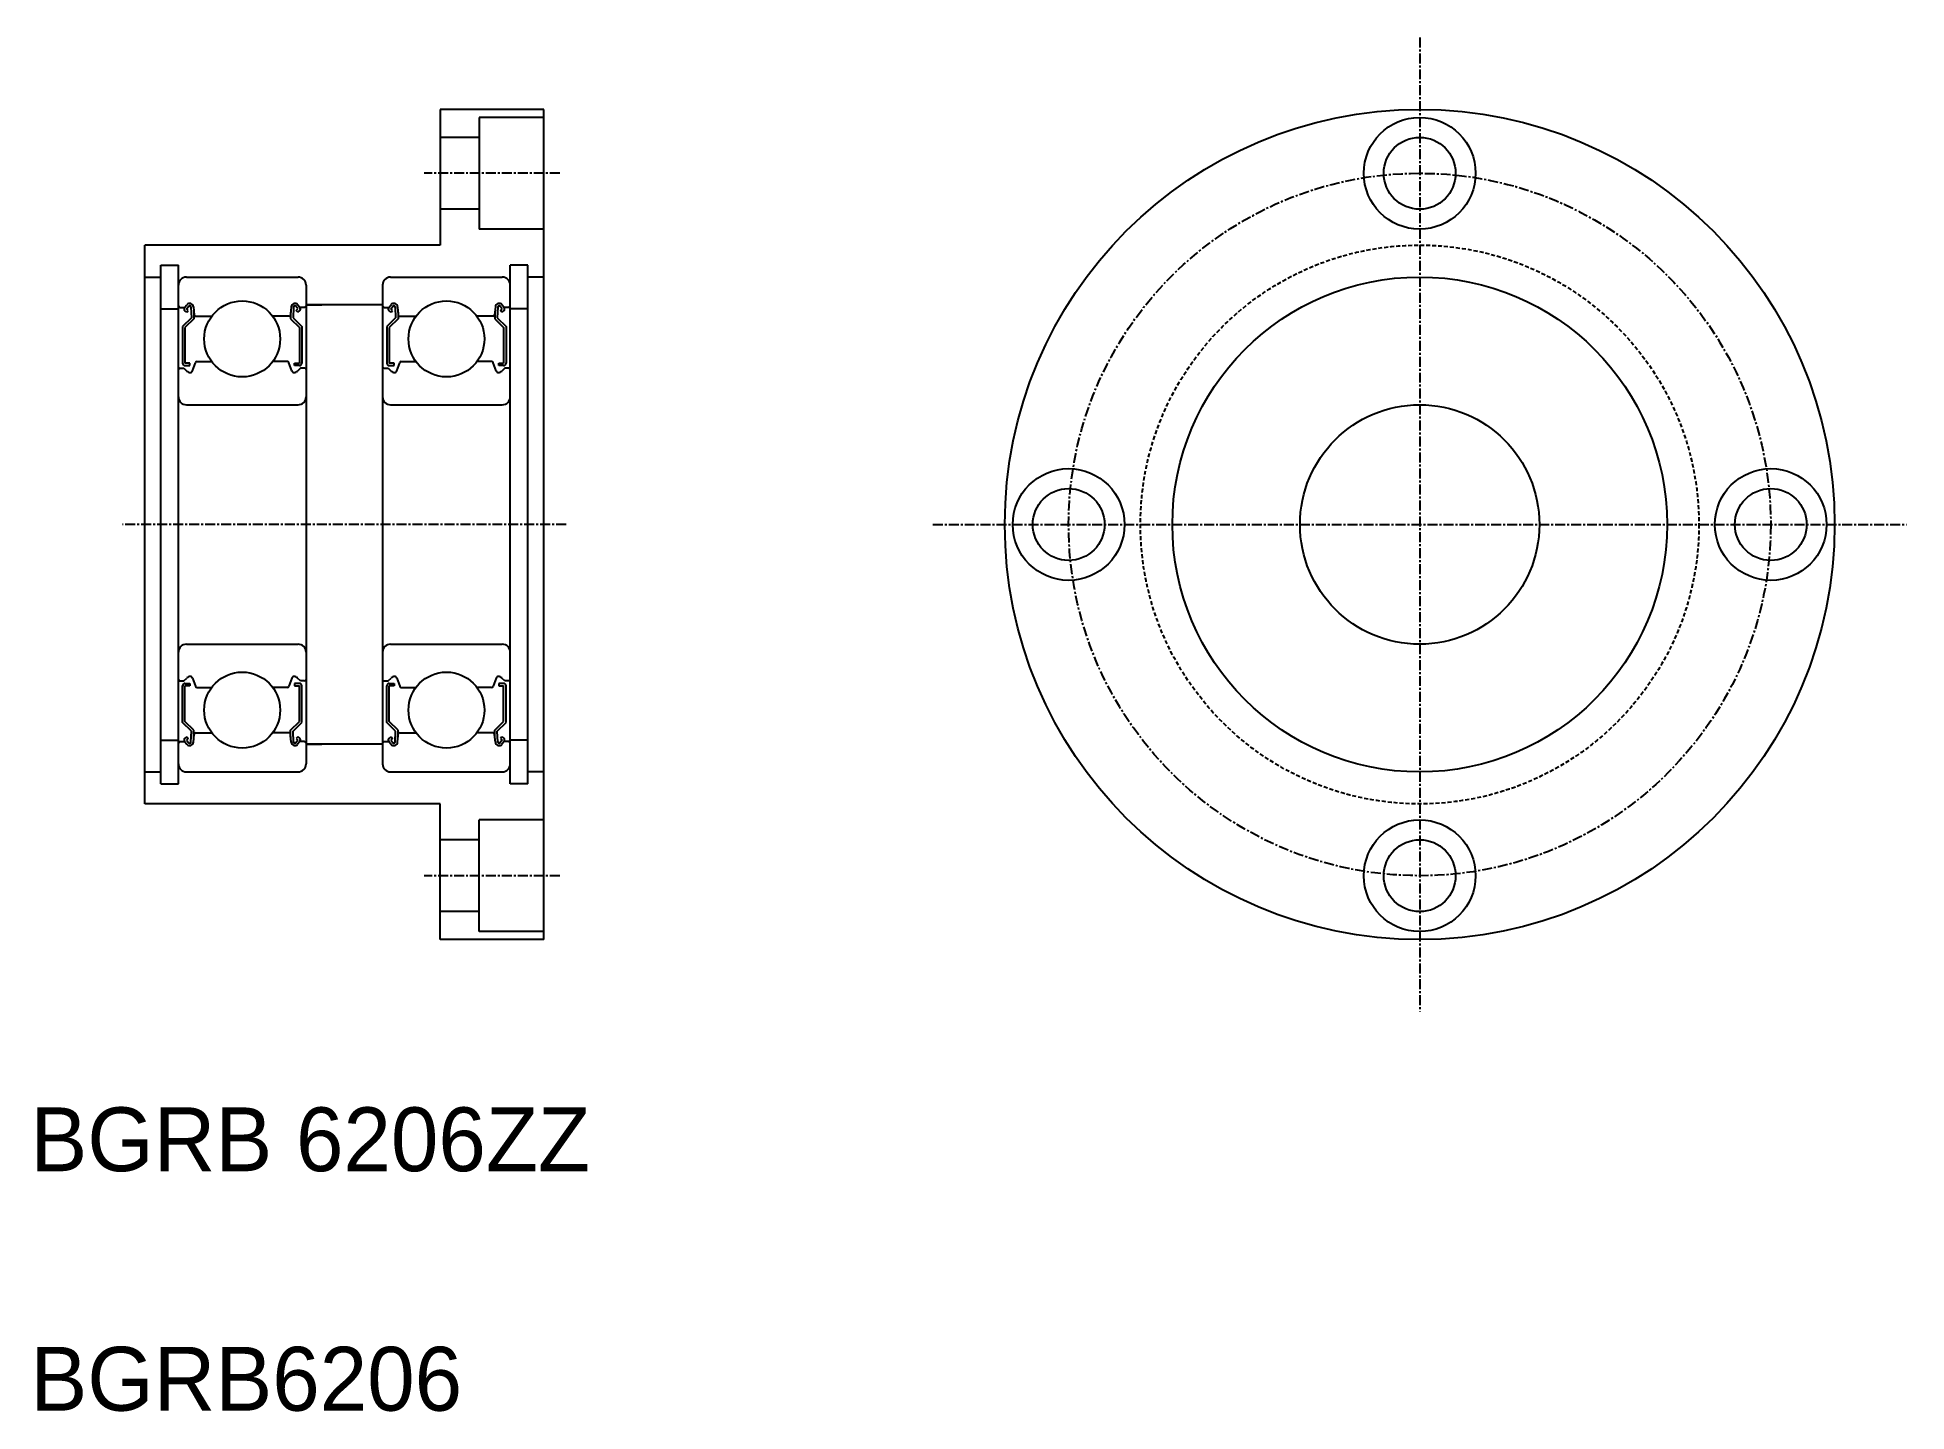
# Model space of a CAD drawing. Extents: x 232 to 467, y 166 to 338.
import ezdxf

# ---------------------------------------------------------------- set-up
doc = ezdxf.new("R2010")
doc.units = 0
doc.linetypes.add('CENTER', pattern=[2, 1.25, -0.25, 0.25, -0.25])
doc.linetypes.add('DASHED', pattern=[0.75, 0.5, -0.25])
doc.layers.get('0').update_dxf_attribs({"linetype": 'CONTINUOUS'})
doc.layers.add('CENTER', color=1, linetype='CENTER')

msp = doc.modelspace()

# ---------------------------------------------------------------- linework, layer by layer
at = {"color": 7, "linetype": 'CONTINUOUS'}
for p, q in [((282.75, 329.02), (282.75, 312.02)), ((295.75, 329.02), (282.75, 329.02)), ((287.65, 328.02), (287.65, 314.02)), ((295.75, 328.02), (287.65, 328.02)), ((289.25, 329.02), (289.25, 329.02)), ((292.5, 329.02), (292.5, 329.02)), ((295.75, 225.02), (295.75, 329.02)), ((287.65, 325.52), (282.75, 325.52)), ((287.65, 316.52), (282.75, 316.52)), ((295.75, 314.02), (287.65, 314.02)), ((245.75, 242.02), (245.75, 312.02)), ((282.75, 312.02), (245.75, 312.02)), ((247.75, 244.52), (247.75, 309.52)), ((247.75, 309.52), (249.95, 309.52)), ((249.95, 244.52), (249.95, 309.52)), ((291.55, 244.52), (291.55, 309.52)), ((293.75, 309.52), (291.55, 309.52)), ((293.75, 244.52), (293.75, 309.52)), ((245.75, 308.02), (247.75, 308.02)), ((250.95, 308.02), (264.95, 308.02)), ((265.95, 307.02), (265.95, 247.02)), ((275.55, 307.02), (275.55, 247.02)), ((276.55, 308.02), (290.55, 308.02)), ((295.75, 308.02), (293.75, 308.02)), ((247.75, 304.02), (249.95, 304.02)), ((250.15, 304.22), (250.73, 304.22)), ((251.58, 302.92), (250.48, 301.82)), ((250.73, 304.22), (251.02, 304.55)), ((251, 303.6), (250.77, 303.79)), ((251.88, 302.8), (250.78, 301.7)), ((250.96, 304.02), (251.25, 304.36)), ((251.19, 303.83), (250.96, 304.02)), ((251, 303.6), (251.19, 303.83)), ((251.53, 304.26), (251.58, 302.92)), ((251.83, 304.3), (251.91, 303.3)), ((251.88, 303.64), (251.88, 302.8)), ((252.11, 303.12), (254.14, 303.12)), ((263.79, 303.12), (261.77, 303.12)), ((264.08, 304.3), (263.99, 303.3)), ((264.02, 303.64), (264.02, 302.8)), ((264.02, 302.8), (265.12, 301.7)), ((264.38, 304.26), (264.32, 302.92)), ((264.32, 302.92), (265.42, 301.82)), ((264.94, 304.02), (264.66, 304.36)), ((264.71, 303.83), (264.94, 304.02)), ((264.91, 303.6), (264.71, 303.83)), ((265.17, 304.22), (264.89, 304.55)), ((264.91, 303.6), (265.14, 303.79)), ((265.75, 304.22), (265.17, 304.22)), ((275.55, 304.52), (265.95, 304.52)), ((265.95, 304.52), (267.95, 304.52)), ((275.55, 304.52), (272.75, 304.52)), ((275.75, 304.22), (276.33, 304.22)), ((277.18, 302.92), (276.08, 301.82)), ((276.33, 304.22), (276.62, 304.55)), ((276.6, 303.6), (276.37, 303.79)), ((277.48, 302.8), (276.38, 301.7)), ((276.56, 304.02), (276.85, 304.36)), ((276.79, 303.83), (276.56, 304.02)), ((276.6, 303.6), (276.79, 303.83)), ((277.13, 304.26), (277.18, 302.92)), ((277.43, 304.3), (277.51, 303.3)), ((277.48, 303.64), (277.48, 302.8)), ((277.71, 303.12), (279.74, 303.12)), ((289.39, 303.12), (287.37, 303.12)), ((289.68, 304.3), (289.59, 303.3)), ((289.62, 303.64), (289.62, 302.8)), ((289.62, 302.8), (290.72, 301.7)), ((289.98, 304.26), (289.92, 302.92)), ((289.92, 302.92), (291.02, 301.82)), ((290.54, 304.02), (290.26, 304.36)), ((290.31, 303.83), (290.54, 304.02)), ((290.51, 303.6), (290.31, 303.83)), ((290.77, 304.22), (290.49, 304.55)), ((290.51, 303.6), (290.74, 303.79)), ((291.35, 304.22), (290.77, 304.22)), ((293.75, 304.02), (291.55, 304.02)), ((250.48, 301.82), (250.48, 297.22)), ((250.78, 301.7), (250.78, 297.22)), ((265.12, 301.7), (265.12, 297.22)), ((265.42, 301.82), (265.42, 297.22)), ((276.08, 301.82), (276.08, 297.22)), ((276.38, 301.7), (276.38, 297.22)), ((290.72, 301.7), (290.72, 297.22)), ((291.02, 301.82), (291.02, 297.22)), ((250.15, 296.62), (250.65, 296.62)), ((250.65, 296.62), (251.03, 296.24)), ((251.4, 297.22), (250.78, 297.22)), ((250.78, 296.92), (251.4, 296.92)), ((251.4, 296.92), (251.4, 297.22)), ((251.74, 296.26), (252.11, 297.28)), ((252.29, 297.42), (254.14, 297.42)), ((263.61, 297.42), (261.77, 297.42)), ((264.17, 296.26), (263.8, 297.28)), ((264.5, 297.22), (265.12, 297.22)), ((264.5, 296.92), (264.5, 297.22)), ((265.12, 296.92), (264.5, 296.92)), ((265.25, 296.62), (264.88, 296.24)), ((265.75, 296.62), (265.25, 296.62)), ((275.75, 296.62), (276.25, 296.62)), ((276.25, 296.62), (276.63, 296.24)), ((277, 297.22), (276.38, 297.22)), ((276.38, 296.92), (277, 296.92)), ((277, 296.92), (277, 297.22)), ((277.34, 296.26), (277.71, 297.28)), ((277.89, 297.42), (279.74, 297.42)), ((289.21, 297.42), (287.37, 297.42)), ((289.77, 296.26), (289.4, 297.28)), ((290.1, 297.22), (290.72, 297.22)), ((290.1, 296.92), (290.1, 297.22)), ((290.72, 296.92), (290.1, 296.92)), ((290.85, 296.62), (290.48, 296.24)), ((291.35, 296.62), (290.85, 296.62)), ((250.95, 292.02), (264.95, 292.02)), ((276.55, 292.02), (290.55, 292.02)), ((250.95, 262.02), (264.95, 262.02)), ((276.55, 262.02), (290.55, 262.02)), ((250.65, 257.42), (251.03, 257.79)), ((251.74, 257.77), (252.11, 256.75)), ((264.17, 257.77), (263.8, 256.75)), ((265.25, 257.42), (264.88, 257.79)), ((276.25, 257.42), (276.63, 257.79)), ((277.34, 257.77), (277.71, 256.75)), ((289.77, 257.77), (289.4, 256.75)), ((290.85, 257.42), (290.48, 257.79)), ((250.15, 257.42), (250.65, 257.42)), ((250.48, 252.21), (250.48, 256.82)), ((250.78, 257.12), (251.4, 257.12)), ((250.78, 252.34), (250.78, 256.82)), ((251.4, 256.82), (250.78, 256.82)), ((251.4, 257.12), (251.4, 256.82)), ((252.29, 256.62), (254.14, 256.62)), ((263.61, 256.62), (261.77, 256.62)), ((263.99, 257.26), (263.99, 257.26)), ((264.08, 257.51), (264.08, 257.51)), ((265.12, 257.12), (264.5, 257.12)), ((264.5, 257.12), (264.5, 256.82)), ((264.5, 256.82), (265.12, 256.82)), ((265.12, 252.34), (265.12, 256.82)), ((265.75, 257.42), (265.25, 257.42)), ((265.42, 252.21), (265.42, 256.82)), ((275.75, 257.42), (276.25, 257.42)), ((276.08, 252.21), (276.08, 256.82)), ((276.38, 257.12), (277, 257.12)), ((276.38, 252.34), (276.38, 256.82)), ((277, 256.82), (276.38, 256.82)), ((277, 257.12), (277, 256.82)), ((277.89, 256.62), (279.74, 256.62)), ((289.21, 256.62), (287.37, 256.62)), ((289.59, 257.26), (289.59, 257.26)), ((289.68, 257.51), (289.68, 257.51)), ((290.72, 257.12), (290.1, 257.12)), ((290.1, 257.12), (290.1, 256.82)), ((290.1, 256.82), (290.72, 256.82)), ((290.72, 252.34), (290.72, 256.82)), ((291.35, 257.42), (290.85, 257.42)), ((291.02, 252.21), (291.02, 256.82)), ((251.58, 251.11), (250.48, 252.21)), ((251.88, 251.24), (250.78, 252.34)), ((251.53, 249.77), (251.58, 251.11)), ((251.83, 249.74), (251.91, 250.73)), ((251.88, 250.39), (251.88, 251.24)), ((252.11, 250.92), (254.14, 250.92)), ((263.79, 250.92), (261.77, 250.92)), ((264.08, 249.74), (263.99, 250.73)), ((264.02, 251.24), (265.12, 252.34)), ((264.02, 250.39), (264.02, 251.24)), ((264.32, 251.11), (265.42, 252.21)), ((264.38, 249.77), (264.32, 251.11)), ((277.18, 251.11), (276.08, 252.21)), ((277.48, 251.24), (276.38, 252.34)), ((277.13, 249.77), (277.18, 251.11)), ((277.43, 249.74), (277.51, 250.73)), ((277.48, 250.39), (277.48, 251.24)), ((277.71, 250.92), (279.74, 250.92)), ((289.39, 250.92), (287.37, 250.92)), ((289.68, 249.74), (289.59, 250.73)), ((289.62, 251.24), (290.72, 252.34)), ((289.62, 250.39), (289.62, 251.24)), ((289.92, 251.11), (291.02, 252.21)), ((289.98, 249.77), (289.92, 251.11)), ((247.75, 250.02), (249.95, 250.02)), ((250.15, 249.82), (250.73, 249.82)), ((250.73, 249.82), (251.02, 249.48)), ((251, 250.43), (250.77, 250.24)), ((251.19, 250.2), (250.96, 250.01)), ((250.96, 250.01), (251.25, 249.67)), ((251, 250.43), (251.19, 250.2)), ((264.94, 250.01), (264.66, 249.67)), ((264.91, 250.43), (264.71, 250.2)), ((264.71, 250.2), (264.94, 250.01)), ((265.17, 249.82), (264.89, 249.48)), ((264.91, 250.43), (265.14, 250.24)), ((265.75, 249.82), (265.17, 249.82)), ((275.55, 249.52), (265.95, 249.52)), ((265.95, 249.52), (267.95, 249.52)), ((275.55, 249.52), (272.75, 249.52)), ((275.75, 249.82), (276.33, 249.82)), ((276.33, 249.82), (276.62, 249.48)), ((276.6, 250.43), (276.37, 250.24)), ((276.79, 250.2), (276.56, 250.01)), ((276.56, 250.01), (276.85, 249.67)), ((276.6, 250.43), (276.79, 250.2)), ((290.54, 250.01), (290.26, 249.67)), ((290.51, 250.43), (290.31, 250.2)), ((290.31, 250.2), (290.54, 250.01)), ((290.77, 249.82), (290.49, 249.48)), ((290.51, 250.43), (290.74, 250.24)), ((291.35, 249.82), (290.77, 249.82)), ((293.75, 250.02), (291.55, 250.02)), ((245.75, 246.02), (247.75, 246.02)), ((250.95, 246.02), (264.95, 246.02)), ((276.55, 246.02), (290.55, 246.02)), ((295.75, 246.02), (293.75, 246.02)), ((247.75, 244.52), (249.95, 244.52)), ((293.75, 244.52), (291.55, 244.52)), ((282.75, 242.02), (245.75, 242.02)), ((282.75, 225.02), (282.75, 242.02)), ((287.65, 226.02), (287.65, 240.02)), ((295.75, 240.02), (287.65, 240.02)), ((287.65, 237.52), (282.75, 237.52)), ((287.65, 228.52), (282.75, 228.52)), ((295.75, 225.02), (282.75, 225.02)), ((295.75, 226.02), (287.65, 226.02))]:
    msp.add_line(p, q, dxfattribs=at)
for centre, radius in [((405.53, 277.02), 52), ((405.53, 321.02), 7), ((405.53, 321.02), 4.5), ((405.53, 277.02), 31), ((257.95, 300.27), 4.76), ((283.55, 300.27), 4.76), ((405.53, 277.02), 15), ((361.53, 277.02), 7), ((449.53, 277.02), 7), ((361.53, 277.02), 4.5), ((449.53, 277.02), 4.5), ((257.95, 253.77), 4.76), ((283.55, 253.77), 4.76), ((405.53, 233.02), 7), ((405.53, 233.02), 4.5)]:
    msp.add_circle(centre, radius, dxfattribs=at)
at = {"color": 3, "linetype": 'DASHED'}
msp.add_circle((405.53, 277.02), 35, dxfattribs=at)
at = {"color": 7, "linetype": 'CONTINUOUS'}
for centre, radius, start, end in [((250.95, 307.02), 1, 90, 180), ((264.95, 307.02), 1, 0, 90), ((276.55, 307.02), 1, 90, 180), ((290.55, 307.02), 1, 0, 90), ((251.37, 304.26), 0.46, 4.9875, 139.9073), ((264.54, 304.26), 0.46, 40.0927, 175.0125), ((276.97, 304.26), 0.46, 4.9875, 139.9073), ((290.14, 304.26), 0.46, 40.0927, 175.0125), ((250.15, 304.42), 0.2, 180, 270), ((250.96, 304.02), 0.3, 139.9073, 229.9975), ((251.37, 304.26), 0.16, 2.3753, 139.9932), ((252.11, 303.32), 0.2, 184.9875, 270), ((263.79, 303.32), 0.2, 270, 355.0125), ((264.54, 304.26), 0.16, 40.0068, 177.6247), ((264.94, 304.02), 0.3, 310.0025, 40.0927), ((265.75, 304.42), 0.2, 270, 0), ((275.75, 304.42), 0.2, 180, 270), ((276.56, 304.02), 0.3, 139.9073, 229.9975), ((276.97, 304.26), 0.16, 2.3753, 139.9932), ((277.71, 303.32), 0.2, 184.9875, 270), ((289.39, 303.32), 0.2, 270, 355.0125), ((290.14, 304.26), 0.16, 40.0068, 177.6247), ((290.54, 304.02), 0.3, 310.0025, 40.0927), ((291.35, 304.42), 0.2, 270, 0), ((250.15, 296.42), 0.2, 90, 180), ((250.78, 297.22), 0.3, 180, 270), ((251.45, 296.67), 0.6, 225, 272.805), ((251.45, 296.37), 0.3, 265.5374, 340.0304), ((252.29, 297.22), 0.2, 90, 160.0304), ((263.61, 297.22), 0.2, 19.9696, 90), ((264.45, 296.37), 0.3, 199.9696, 274.4626), ((264.46, 296.67), 0.6, 267.195, 315), ((265.12, 297.22), 0.3, 270, 0), ((265.75, 296.42), 0.2, 0, 90), ((275.75, 296.42), 0.2, 90, 180), ((276.38, 297.22), 0.3, 180, 270), ((277.05, 296.67), 0.6, 225, 272.805), ((277.05, 296.37), 0.3, 265.5374, 340.0304), ((277.89, 297.22), 0.2, 90, 160.0304), ((289.21, 297.22), 0.2, 19.9696, 90), ((290.05, 296.37), 0.3, 199.9696, 274.4626), ((290.06, 296.67), 0.6, 267.195, 315), ((290.72, 297.22), 0.3, 270, 0), ((291.35, 296.42), 0.2, 0, 90), ((250.95, 293.02), 1, 180, 270), ((264.95, 293.02), 1, 270, 0), ((276.55, 293.02), 1, 180, 270), ((290.55, 293.02), 1, 270, 0), ((250.95, 261.02), 1, 90, 180), ((264.95, 261.02), 1, 0, 90), ((276.55, 261.02), 1, 90, 180), ((290.55, 261.02), 1, 0, 90), ((251.45, 257.37), 0.6, 87.195, 135), ((251.45, 257.67), 0.3, 19.9696, 94.4626), ((264.45, 257.67), 0.3, 85.5374, 160.0304), ((264.46, 257.37), 0.6, 45, 92.805), ((277.05, 257.37), 0.6, 87.195, 135), ((277.05, 257.67), 0.3, 19.9696, 94.4626), ((290.05, 257.67), 0.3, 85.5374, 160.0304), ((290.06, 257.37), 0.6, 45, 92.805), ((250.15, 257.62), 0.2, 180, 270), ((250.78, 256.82), 0.3, 90, 180), ((252.29, 256.82), 0.2, 199.9696, 270), ((263.61, 256.82), 0.2, 270, 340.0304), ((265.12, 256.82), 0.3, 0, 90), ((265.75, 257.62), 0.2, 270, 0), ((275.75, 257.62), 0.2, 180, 270), ((276.38, 256.82), 0.3, 90, 180), ((277.89, 256.82), 0.2, 199.9696, 270), ((289.21, 256.82), 0.2, 270, 340.0304), ((290.72, 256.82), 0.3, 0, 90), ((291.35, 257.62), 0.2, 270, 0), ((252.11, 250.72), 0.2, 90, 175.0125), ((263.79, 250.72), 0.2, 4.9875, 90), ((277.71, 250.72), 0.2, 90, 175.0125), ((289.39, 250.72), 0.2, 4.9875, 90), ((250.15, 249.62), 0.2, 90, 180), ((250.96, 250.01), 0.3, 130.0025, 220.0927), ((251.37, 249.78), 0.46, 220.0927, 355.0125), ((251.37, 249.78), 0.16, 220.0068, 357.6247), ((264.54, 249.78), 0.46, 184.9875, 319.9073), ((264.54, 249.78), 0.16, 182.3753, 319.9932), ((264.94, 250.01), 0.3, 319.9073, 49.9975), ((265.75, 249.62), 0.2, 0, 90), ((275.75, 249.62), 0.2, 90, 180), ((276.56, 250.01), 0.3, 130.0025, 220.0927), ((276.97, 249.78), 0.46, 220.0927, 355.0125), ((276.97, 249.78), 0.16, 220.0068, 357.6247), ((290.14, 249.78), 0.46, 184.9875, 319.9073), ((290.14, 249.78), 0.16, 182.3753, 319.9932), ((290.54, 250.01), 0.3, 319.9073, 49.9975), ((291.35, 249.62), 0.2, 0, 90), ((250.95, 247.02), 1, 180, 270), ((264.95, 247.02), 1, 270, 0), ((276.55, 247.02), 1, 180, 270), ((290.55, 247.02), 1, 270, 0)]:
    msp.add_arc(centre, radius, start, end, dxfattribs=at)
at = {"layer": 'CENTER', "color": 1, "linetype": 'CENTER'}
for p, q in [((405.53, 338.04), (405.53, 215.99)), ((297.75, 321.02), (280.75, 321.02)), ((298.55, 277.02), (242.95, 277.02)), ((344.5, 277.02), (466.56, 277.02)), ((297.75, 233.02), (280.75, 233.02))]:
    msp.add_line(p, q, dxfattribs=at)
msp.add_circle((405.53, 277.02), 44, dxfattribs=at)

# ---------------------------------------------------------------- texts
at = {"color": 7, "linetype": 'CONTINUOUS'}
for s, p in [('BGRB 6206ZZ', (231.4, 196)), ('BGRB6206', (231.4, 166))]:
    msp.add_text(s, height=8, dxfattribs=at).set_placement(p)

doc.saveas('drawing.dxf')
